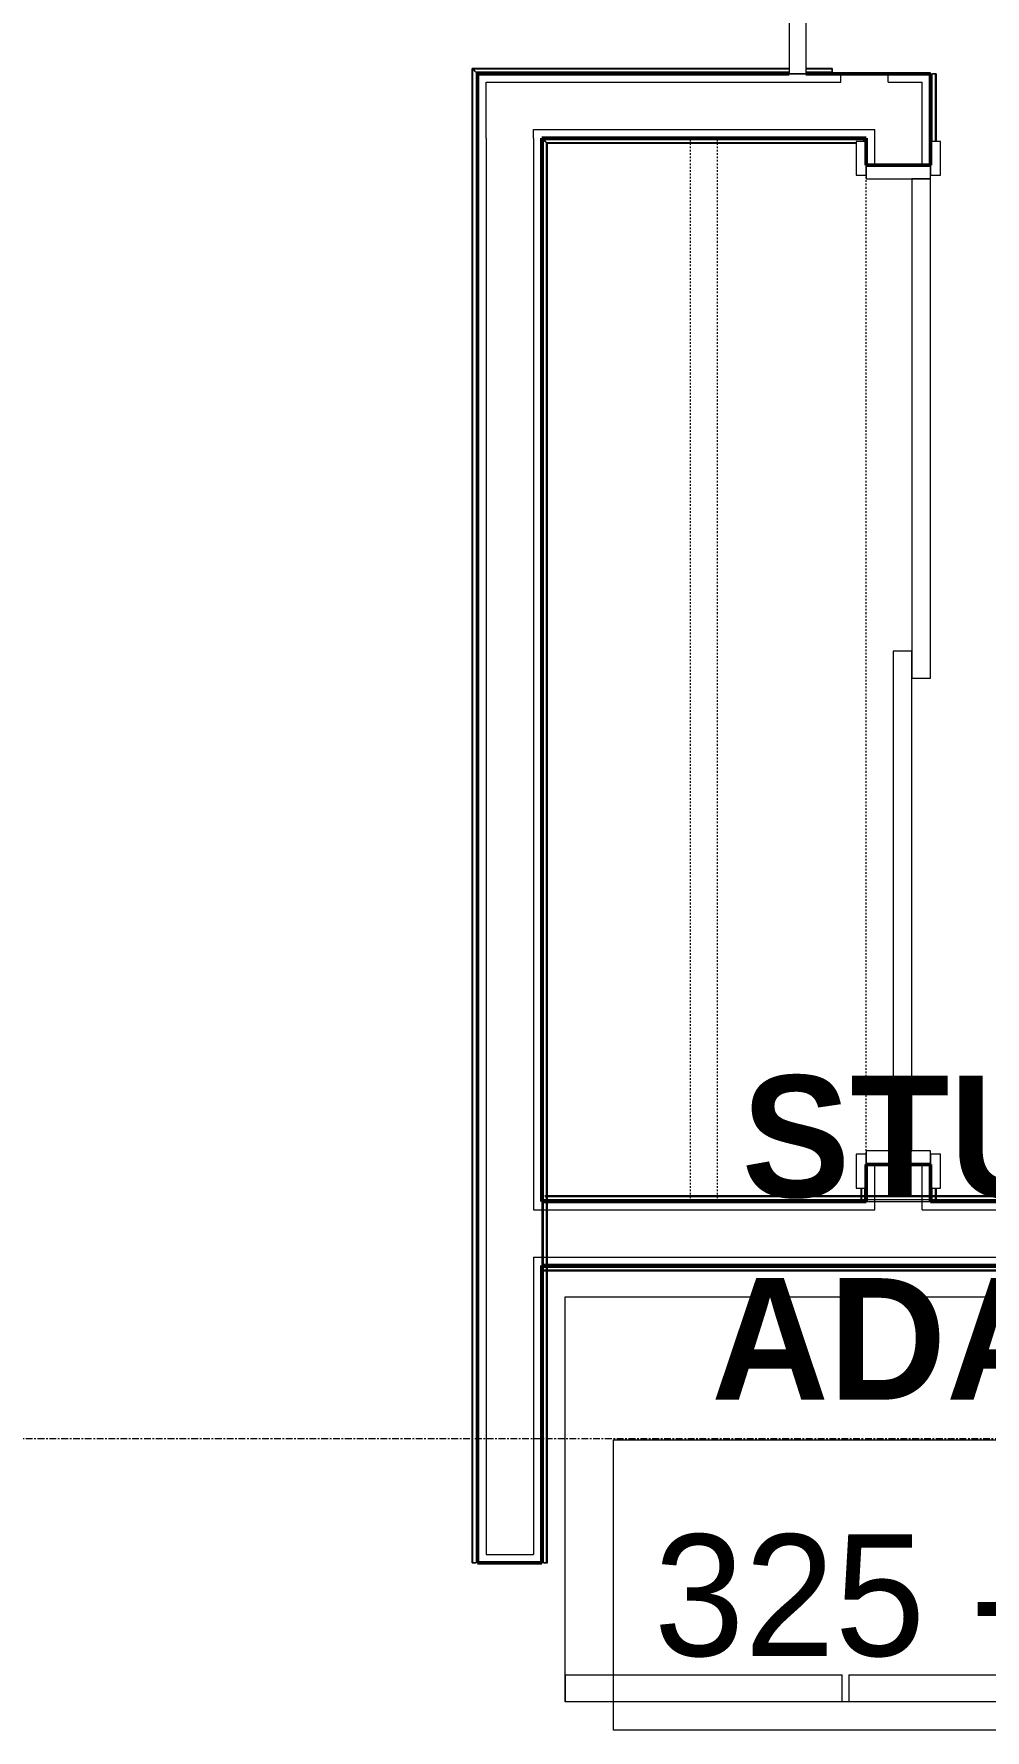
# Model space of a CAD drawing. Header units: inches. Extents: x -4235 to -464, y 9767 to 12347.
# Drawn here: x -3129.6 to -3059.2, y 10145.6 to 10271.2 of the extents above; entities that cross this region are included whole.
import ezdxf

# ---------------------------------------------------------------- set-up
doc = ezdxf.new("R2010")
doc.units = ezdxf.units.IN
doc.header["$MEASUREMENT"] = 0
doc.linetypes.add('Dash', pattern=[0.25, 0.125, -0.125])
doc.linetypes.add('Grid Line 1_2_', pattern=[0.875, 0.5, -0.125, 0.125, -0.125])
for name, color, linetype, lineweight in [('0-1', 170, 'Continuous', 5), ('0-2', 10, 'Continuous', 9), ('A-AREA-IDEN', 2, 'Continuous', 9), ('A-DOOR-1', 7, 'Continuous', 9), ('A-DOOR-2', 130, 'Continuous', 20), ('A-DOOR-3', 250, 'Continuous', 50), ('A-DOOR-FRAM-1', 130, 'Continuous', 20), ('A-WALL-1', 250, 'Continuous', 50), ('A-WALL-2', 50, 'Continuous', 13), ('A-WALL-3', 10, 'Continuous', 9), ('A-WALL-4', 254, 'Continuous', 9), ('A-WALL-5', 7, 'Continuous', 9), ('Q-CASE-HDLN-1', 7, 'Dash', 9), ('Q-SPCQ-1', 7, 'Continuous', 9), ('S-GRID-1', 1, 'Grid Line 1_2_', 9)]:
    doc.layers.add(name, color=color, linetype=linetype, lineweight=lineweight)
doc.styles.add('Century Gothic', font='ufonts.com_century-gothic.ttf', dxfattribs={"height": 9})
doc.styles.add('Century Gothic_B', font='GOTHICB.TTF', dxfattribs={"height": 9})

# ---------------------------------------------------------------- blocks, each defined once
blk = doc.blocks.new('Basic Wall _ INT - W4BØF - _5_8 GYP - 2X4 WOOD_BATT_ - 5_8 GYP_ - ___-3182884-BACKGROUND - 3RD FLOOR')
at = {"layer": 'A-WALL-3'}
for p, q in [((-3063.23, 10261.52), (-3063.23, 10263.27)), ((-3063.23, 10184.78), (-3063.2, 10184.78)), ((-3063.1, 10184.78), (-3063.16, 10184.78)), ((-3063.08, 10184.78), (-3063.1, 10184.78)), ((-3063.1, 10184.78), (-3063.1, 10184.78)), ((-3063.09, 10184.78), (-3063.02, 10184.78)), ((-3062.93, 10184.78), (-3063.08, 10184.78)), ((-3063.02, 10184.78), (-3062.87, 10184.78)), ((-3062.81, 10184.78), (-3062.93, 10184.78)), ((-3062.87, 10185.17), (-3062.87, 10185.07)), ((-3062.87, 10185.06), (-3062.87, 10184.98)), ((-3062.87, 10184.97), (-3062.87, 10184.92)), ((-3062.87, 10184.78), (-3062.81, 10184.78))]:
    blk.add_line(p, q, dxfattribs=at)
at = {"layer": 'A-WALL-4'}
for p, q in [((-3063.2, 10268.28), (-3063.23, 10268.28)), ((-3063.23, 10263.27), (-3063.23, 10268.28)), ((-3063.02, 10268.28), (-3063.09, 10268.28)), ((-3062.87, 10268.28), (-3063.02, 10268.28)), ((-3062.81, 10268.28), (-3062.87, 10268.28)), ((-3062.87, 10268.28), (-3062.87, 10263.27)), ((-3063.23, 10184.78), (-3063.23, 10185.77)), ((-3063.18, 10184.78), (-3063.23, 10184.78)), ((-3063.16, 10184.78), (-3063.18, 10184.78)), ((-3062.87, 10185.77), (-3062.87, 10185.19)), ((-3062.81, 10185.17), (-3062.81, 10185.07)), ((-3062.81, 10185.06), (-3062.81, 10184.98)), ((-3062.81, 10184.97), (-3062.81, 10184.92))]:
    blk.add_line(p, q, dxfattribs=at)
at = {"layer": 'A-WALL-5'}
for p, q in [((-3063.23, 10268.28), (-3063.18, 10268.28)), ((-3063.18, 10268.28), (-3063.1, 10268.28)), ((-3063.1, 10263.27), (-3063.1, 10268.28)), ((-3063.1, 10268.28), (-3062.81, 10268.28)), ((-3062.81, 10268.28), (-3062.81, 10263.27)), ((-3063.1, 10184.78), (-3063.1, 10185.77)), ((-3062.81, 10185.77), (-3062.81, 10185.19))]:
    blk.add_line(p, q, dxfattribs=at)
blk = doc.blocks.new('Basic Wall _ INT - W4BØF - _5_8 GYP - 2X4 WOOD_BATT_ - 5_8 GYP_ - ___-3182883-BACKGROUND - 3RD FLOOR')
at = {"layer": 'A-WALL-3'}
for p, q in [((-3068.18, 10263.32), (-3068.23, 10263.27)), ((-3068.12, 10263.39), (-3068.18, 10263.33)), ((-3067.98, 10263.53), (-3068, 10263.51)), ((-3068.1, 10184.78), (-3068.39, 10184.78)), ((-3068.39, 10184.78), (-3068.33, 10184.78)), ((-3068.33, 10185.17), (-3068.33, 10185.07)), ((-3068.33, 10185.06), (-3068.33, 10184.98)), ((-3068.33, 10184.97), (-3068.33, 10184.92)), ((-3068.33, 10184.78), (-3068.18, 10184.78)), ((-3068.18, 10184.78), (-3068.12, 10184.78)), ((-3068.08, 10184.78), (-3068.1, 10184.78)), ((-3068.04, 10184.78), (-3068.08, 10184.78)), ((-3068, 10184.78), (-3067.98, 10184.78))]:
    blk.add_line(p, q, dxfattribs=at)
at = {"layer": 'A-WALL-4'}
for p, q in [((-3067.98, 10263.27), (-3067.98, 10263.53)), ((-3068.39, 10185.17), (-3068.39, 10185.07)), ((-3068.39, 10185.06), (-3068.39, 10184.98)), ((-3068.39, 10184.97), (-3068.39, 10184.92)), ((-3068.33, 10185.77), (-3068.33, 10185.19)), ((-3068.02, 10184.78), (-3068.04, 10184.78)), ((-3067.98, 10184.78), (-3068.02, 10184.78)), ((-3067.98, 10184.78), (-3067.98, 10185.77))]:
    blk.add_line(p, q, dxfattribs=at)
at = {"layer": 'A-WALL-5'}
for p, q in [((-3068.1, 10263.41), (-3068.1, 10263.27)), ((-3068.39, 10185.77), (-3068.39, 10185.19)), ((-3068.1, 10185.77), (-3068.1, 10184.78))]:
    blk.add_line(p, q, dxfattribs=at)
at = {"layer": 'A-WALL-5', "flags": 128}
for points in [[(-3068.23, 10263.27), (-3068.18, 10263.33), (-3068.12, 10263.39), (-3068.1, 10263.41)], [(-3068.1, 10263.41), (-3068.1, 10263.41), (-3068.09, 10263.42), (-3068.08, 10263.43), (-3068.06, 10263.45), (-3068.04, 10263.47), (-3068.02, 10263.49)]]:
    blk.add_lwpolyline(points, dxfattribs=at)
blk = doc.blocks.new('SLIDING - FLUSH - 6-0 x 6-8-3203587-BACKGROUND - 3RD FLOOR')
at = {"layer": 'A-DOOR-1'}
for p, q in [((-36.25, 3), (-38.75, 3)), ((-38.75, 3), (-38.75, 2.25)), ((-36.25, 2.25), (-36.25, 3)), ((36.25, 3), (36.25, 2.25)), ((38.75, 3), (36.25, 3)), ((38.75, 2.25), (38.75, 3)), ((-38.75, 2.25), (-36.25, 2.25)), ((36.25, 2.25), (38.75, 2.25)), ((-36.25, -2.5), (-38.75, -2.5)), ((-38.75, -2.5), (-38.75, -3.25)), ((-36.25, -3.25), (-36.25, -2.5)), ((38.75, -2.5), (36.25, -2.5)), ((36.25, -2.5), (36.25, -3.25)), ((38.75, -3.25), (38.75, -2.5)), ((-38.75, -3.25), (-36.25, -3.25)), ((36.25, -3.25), (38.75, -3.25))]:
    blk.add_line(p, q, dxfattribs=at)
at = {"layer": 'A-DOOR-2'}
for p, q in [((1, 2.25), (-36, 2.25)), ((-36, 2.25), (-36, 0.875)), ((1, 0.875), (1, 2.25)), ((-36, 0.875), (1, 0.875)), ((36, 0.875), (-1, 0.875)), ((-1, 0.875), (-1, -0.5)), ((36, -0.5), (36, 0.875)), ((-1, -0.5), (36, -0.5))]:
    blk.add_line(p, q, dxfattribs=at)
at = {"layer": 'A-DOOR-FRAM-1'}
for p, q in [((-36, 2.25), (-37, 2.25)), ((-37, 2.25), (-37, -2.5)), ((-36, -2.5), (-36, 2.25)), ((37, 2.25), (36, 2.25)), ((36, 2.25), (36, -2.5)), ((37, -2.5), (37, 2.25)), ((-37, -2.5), (-36, -2.5)), ((36, -2.5), (37, -2.5))]:
    blk.add_line(p, q, dxfattribs=at)
blk = doc.blocks.new('Basic Wall _ INT - W4BØF - _5_8 GYP - 2X4 WOOD_BATT_ - 5_8 GYP_ - ___-3182885-BACKGROUND - 3RD FLOOR')
at = {"layer": 'A-WALL-3'}
for p, q in [((-3092, 10180.03), (-3092, 10180)), ((-3092, 10179.94), (-3092, 10179.96)), ((-3092, 10179.9), (-3092, 10179.94)), ((-3092, 10179.88), (-3092, 10179.9)), ((-3092, 10179.89), (-3092, 10179.83)), ((-3092, 10179.61), (-3092, 10179.88)), ((-3092, 10179.82), (-3092, 10179.68)), ((-3092, 10179.68), (-3092, 10179.61)), ((-3091.8, 10179.68), (-3091.84, 10179.68)), ((-3091.7, 10179.68), (-3091.78, 10179.68)), ((-3091.59, 10179.68), (-3091.68, 10179.68)), ((-3057.25, 10180.03), (-3033.02, 10180.03)), ((-3057.25, 10179.9), (-3056.17, 10179.9)), ((-3053.97, 10179.68), (-3057.25, 10179.68)), ((-3056.06, 10179.9), (-3033.02, 10179.9)), ((-3033.02, 10179.68), (-3053.91, 10179.68)), ((-3009.02, 10180.03), (-3008.77, 10180.03)), ((-3009.02, 10179.9), (-3008.77, 10179.9)), ((-3008.77, 10179.68), (-3009.02, 10179.68)), ((-3008.77, 10180.03), (-2975.77, 10180.03)), ((-2975.77, 10180.03), (-2939.77, 10180.03)), ((-2975.77, 10179.9), (-2940.67, 10179.9)), ((-2942.29, 10179.68), (-2975.77, 10179.68)), ((-2939.77, 10179.68), (-2942.2, 10179.68)), ((-2940.58, 10179.9), (-2939.77, 10179.9)), ((-2939.77, 10180.03), (-2939.15, 10180.03)), ((-2939.15, 10179.68), (-2939.77, 10179.68)), ((-2939.15, 10180.03), (-2939.15, 10179.99)), ((-2939.15, 10180), (-2939.15, 10180.03)), ((-2939.15, 10179.99), (-2939.15, 10179.96)), ((-2939.15, 10179.96), (-2939.15, 10179.94)), ((-2939.15, 10179.94), (-2939.15, 10179.91)), ((-2939.15, 10179.91), (-2939.15, 10179.9)), ((-2939.15, 10179.9), (-2939.15, 10179.83)), ((-2939.15, 10179.83), (-2939.15, 10179.89)), ((-2939.15, 10179.83), (-2939.15, 10179.73)), ((-2939.15, 10179.68), (-2939.15, 10179.82)), ((-2939.15, 10179.73), (-2939.15, 10179.61)), ((-2939.15, 10179.61), (-2939.15, 10179.68))]:
    blk.add_line(p, q, dxfattribs=at)
at = {"layer": 'A-WALL-4'}
for p, q in [((-3092, 10179.99), (-3092, 10180.03)), ((-3092, 10180.03), (-3057.25, 10180.03)), ((-3092, 10179.96), (-3092, 10179.99)), ((-3091.8, 10179.61), (-3091.84, 10179.61)), ((-3091.7, 10179.61), (-3091.78, 10179.61)), ((-3091.59, 10179.61), (-3091.68, 10179.61)), ((-3057.25, 10179.68), (-3091.59, 10179.68)), ((-3053.34, 10179.61), (-3057.25, 10179.61)), ((-3033.02, 10179.61), (-3053.32, 10179.61)), ((-3008.77, 10179.61), (-3009.02, 10179.61)), ((-2964.77, 10179.61), (-2965.52, 10179.61)), ((-2939.77, 10179.9), (-2939.15, 10179.9)), ((-2939.15, 10179.61), (-2939.77, 10179.61))]:
    blk.add_line(p, q, dxfattribs=at)
at = {"layer": 'A-WALL-5'}
for p, q in [((-3092, 10179.9), (-3057.25, 10179.9)), ((-3057.25, 10179.61), (-3091.59, 10179.61))]:
    blk.add_line(p, q, dxfattribs=at)
blk = doc.blocks.new('Basic Wall _ INT - W4BØF - _5_8 GYP - 2X4 WOOD_BATT_ - 5_8 GYP_ - ___-3182886-BACKGROUND - 3RD FLOOR')
at = {"layer": 'A-WALL-3'}
for p, q in [((-3092, 10184.98), (-3092, 10185.19)), ((-3092, 10185.19), (-3092, 10185.13)), ((-3092, 10185.13), (-3092, 10184.98)), ((-3092, 10184.9), (-3092, 10184.98)), ((-3092, 10184.98), (-3092, 10184.92)), ((-3092, 10184.88), (-3092, 10184.9)), ((-3092, 10184.84), (-3092, 10184.88)), ((-3092, 10184.8), (-3092, 10184.78)), ((-3091.7, 10185.13), (-3091.77, 10185.13)), ((-3091.59, 10185.13), (-3091.67, 10185.13)), ((-3068.27, 10185.13), (-3068.37, 10185.13)), ((-3068.18, 10185.13), (-3068.26, 10185.13)), ((-3068.12, 10185.13), (-3068.17, 10185.13)), ((-3063.23, 10185.13), (-3067.98, 10185.13)), ((-3067.98, 10184.78), (-3063.23, 10184.78)), ((-3063.02, 10185.13), (-3063.07, 10185.13)), ((-3062.93, 10185.13), (-3063.01, 10185.13)), ((-3062.81, 10185.13), (-3062.92, 10185.13)), ((-2939.15, 10185.13), (-2939.77, 10185.13)), ((-2939.77, 10184.78), (-2939.15, 10184.78)), ((-2939.15, 10185.13), (-2939.15, 10185.19)), ((-2939.15, 10185.19), (-2939.15, 10184.9)), ((-2939.15, 10184.98), (-2939.15, 10185.13)), ((-2939.15, 10184.92), (-2939.15, 10184.98)), ((-2939.15, 10184.9), (-2939.15, 10184.89)), ((-2939.15, 10184.9), (-2939.15, 10184.9)), ((-2939.15, 10184.89), (-2939.15, 10184.88)), ((-2939.15, 10184.88), (-2939.15, 10184.86)), ((-2939.15, 10184.86), (-2939.15, 10184.82)), ((-2939.15, 10184.82), (-2939.15, 10184.78)), ((-2939.15, 10184.78), (-2939.15, 10184.8))]:
    blk.add_line(p, q, dxfattribs=at)
at = {"layer": 'A-WALL-4'}
for p, q in [((-3092, 10184.82), (-3092, 10184.84)), ((-3092, 10184.78), (-3092, 10184.82)), ((-3092, 10184.78), (-3067.98, 10184.78)), ((-3091.7, 10185.19), (-3091.77, 10185.19)), ((-3091.59, 10185.19), (-3091.67, 10185.19)), ((-3068.39, 10185.13), (-3091.59, 10185.13)), ((-3068.27, 10185.19), (-3068.37, 10185.19)), ((-3068.18, 10185.19), (-3068.26, 10185.19)), ((-3068.12, 10185.19), (-3068.17, 10185.19)), ((-3063.23, 10185.19), (-3067.98, 10185.19)), ((-3063.85, 10184.9), (-3067.95, 10184.9)), ((-3063.23, 10184.9), (-3063.82, 10184.9)), ((-3063.23, 10184.78), (-2939.77, 10184.78)), ((-3063.02, 10185.19), (-3063.07, 10185.19)), ((-3062.93, 10185.19), (-3063.01, 10185.19)), ((-3062.81, 10185.19), (-3062.91, 10185.19)), ((-2939.77, 10185.13), (-3062.81, 10185.13)), ((-2939.15, 10185.19), (-2939.77, 10185.19)), ((-2939.15, 10184.9), (-2939.77, 10184.9))]:
    blk.add_line(p, q, dxfattribs=at)
at = {"layer": 'A-WALL-5'}
for p, q in [((-3067.98, 10184.9), (-3092, 10184.9)), ((-3068.39, 10185.19), (-3091.59, 10185.19)), ((-2939.77, 10184.9), (-3063.23, 10184.9)), ((-2939.77, 10185.19), (-3062.81, 10185.19))]:
    blk.add_line(p, q, dxfattribs=at)
blk = doc.blocks.new('Basic Wall _ INT - W4BØF - _5_8 GYP - 2X4 WOOD_BATT_ - 5_8 GYP_ - ___-3182888-BACKGROUND - 3RD FLOOR')
at = {"layer": 'A-WALL-3'}
for p, q in [((-3097.1, 10268.63), (-3097.16, 10268.69)), ((-3096.95, 10268.49), (-3097.1, 10268.63)), ((-3096.89, 10268.42), (-3096.95, 10268.48)), ((-3096.75, 10268.28), (-3096.77, 10268.3))]:
    blk.add_line(p, q, dxfattribs=at)
at = {"layer": 'A-WALL-4'}
for p, q in [((-3097.1, 10158.02), (-3097.1, 10268.63)), ((-3096.75, 10268.28), (-3096.75, 10158.02)), ((-3097.16, 10158.02), (-3097.1, 10158.02)), ((-3097.1, 10158.02), (-3096.95, 10158.02)), ((-3096.95, 10158.02), (-3096.89, 10158.02)), ((-3096.77, 10158.02), (-3096.75, 10158.02))]:
    blk.add_line(p, q, dxfattribs=at)
at = {"layer": 'A-WALL-5'}
for p, q in [((-3097.16, 10158.02), (-3097.16, 10268.69)), ((-3096.87, 10268.41), (-3096.87, 10158.02)), ((-3096.87, 10158.02), (-3097.16, 10158.02)), ((-3096.79, 10158.02), (-3096.87, 10158.02)), ((-3096.75, 10158.02), (-3096.79, 10158.02))]:
    blk.add_line(p, q, dxfattribs=at)
at = {"layer": 'A-WALL-5', "flags": 128}
for points in [[(-3097.16, 10268.69), (-3097.04, 10268.57), (-3096.95, 10268.48), (-3096.89, 10268.42), (-3096.87, 10268.41)], [(-3096.87, 10268.41), (-3096.87, 10268.4), (-3096.86, 10268.39), (-3096.85, 10268.38), (-3096.83, 10268.36), (-3096.81, 10268.34), (-3096.79, 10268.32)]]:
    blk.add_lwpolyline(points, dxfattribs=at)
blk = doc.blocks.new('Basic Wall _ INT - W4BØF - _5_8 GYP - 2X4 WOOD_BATT_ - 5_8 GYP_ - ___-3182887-BACKGROUND - 3RD FLOOR')
at = {"layer": 'A-WALL-3'}
for p, q in [((-3091.97, 10263.51), (-3092, 10263.53)), ((-3091.8, 10263.33), (-3091.86, 10263.39)), ((-3091.65, 10263.18), (-3091.79, 10263.32)), ((-3091.59, 10263.12), (-3091.65, 10263.18)), ((-3092, 10184.78), (-3092, 10180.03)), ((-3091.65, 10185.07), (-3091.65, 10185.19)), ((-3091.65, 10184.98), (-3091.65, 10185.07)), ((-3091.65, 10184.92), (-3091.65, 10184.98)), ((-3091.65, 10184.16), (-3091.65, 10184.78)), ((-3091.65, 10180.7), (-3091.65, 10184.15)), ((-3091.65, 10180.03), (-3091.65, 10180.65)), ((-3091.65, 10179.83), (-3091.65, 10179.88)), ((-3091.65, 10179.73), (-3091.65, 10179.83)), ((-3091.65, 10179.61), (-3091.65, 10179.73))]:
    blk.add_line(p, q, dxfattribs=at)
at = {"layer": 'A-WALL-4'}
for p, q in [((-3092, 10263.53), (-3092, 10184.78)), ((-3091.65, 10185.19), (-3091.65, 10263.18)), ((-3091.87, 10184.16), (-3091.87, 10184.78)), ((-3091.59, 10185.07), (-3091.59, 10185.19)), ((-3091.59, 10184.98), (-3091.59, 10185.07)), ((-3091.59, 10184.92), (-3091.59, 10184.98)), ((-3091.59, 10184.16), (-3091.59, 10184.78)), ((-3091.87, 10180.67), (-3091.87, 10184.15)), ((-3091.59, 10180.71), (-3091.59, 10184.15)), ((-3092, 10180.03), (-3092, 10158.02)), ((-3091.87, 10180.03), (-3091.87, 10180.65)), ((-3091.65, 10158.02), (-3091.65, 10179.61)), ((-3091.59, 10180.03), (-3091.59, 10180.7)), ((-3091.59, 10179.83), (-3091.59, 10179.88)), ((-3091.59, 10179.73), (-3091.59, 10179.83)), ((-3091.59, 10179.61), (-3091.59, 10179.73)), ((-3092, 10158.02), (-3091.97, 10158.02)), ((-3091.86, 10158.02), (-3091.8, 10158.02)), ((-3091.79, 10158.02), (-3091.65, 10158.02)), ((-3091.65, 10158.02), (-3091.59, 10158.02))]:
    blk.add_line(p, q, dxfattribs=at)
at = {"layer": 'A-WALL-5'}
for p, q in [((-3091.87, 10184.78), (-3091.87, 10263.41)), ((-3091.59, 10185.19), (-3091.59, 10263.12)), ((-3091.87, 10158.02), (-3091.87, 10180.03)), ((-3091.59, 10158.02), (-3091.59, 10179.61)), ((-3091.96, 10158.02), (-3092, 10158.02)), ((-3091.87, 10158.02), (-3091.96, 10158.02)), ((-3091.59, 10158.02), (-3091.87, 10158.02))]:
    blk.add_line(p, q, dxfattribs=at)
at = {"layer": 'A-WALL-5', "flags": 128}
for points in [[(-3091.96, 10263.49), (-3091.93, 10263.47), (-3091.91, 10263.45), (-3091.9, 10263.43), (-3091.88, 10263.42), (-3091.88, 10263.41), (-3091.87, 10263.41)], [(-3091.87, 10263.41), (-3091.85, 10263.39), (-3091.8, 10263.33), (-3091.7, 10263.24), (-3091.59, 10263.12)]]:
    blk.add_lwpolyline(points, dxfattribs=at)
blk = doc.blocks.new('Basic Wall _ INT - W4BØF - _5_8 GYP - 2X4 WOOD_BATT_ - 5_8 GYP_ - ___-3182890-BACKGROUND - 3RD FLOOR')
at = {"layer": 'A-WALL-3'}
for p, q in [((-3092, 10263.53), (-3091.97, 10263.51)), ((-3091.86, 10263.39), (-3091.8, 10263.33)), ((-3091.79, 10263.32), (-3091.65, 10263.18)), ((-3091.65, 10263.18), (-3091.59, 10263.12)), ((-3068.23, 10263.27), (-3068.18, 10263.32)), ((-3068.18, 10263.33), (-3068.12, 10263.39)), ((-3068, 10263.51), (-3067.98, 10263.53))]:
    blk.add_line(p, q, dxfattribs=at)
at = {"layer": 'A-WALL-4'}
for p, q in [((-3092, 10263.53), (-3067.98, 10263.53)), ((-3068.73, 10263.18), (-3091.65, 10263.18))]:
    blk.add_line(p, q, dxfattribs=at)
at = {"layer": 'A-WALL-5'}
for p, q in [((-3091.87, 10263.41), (-3068.1, 10263.41)), ((-3068.73, 10263.12), (-3091.59, 10263.12))]:
    blk.add_line(p, q, dxfattribs=at)
at = {"layer": 'A-WALL-5', "flags": 128}
for points in [[(-3091.87, 10263.41), (-3091.88, 10263.41), (-3091.88, 10263.42), (-3091.9, 10263.43), (-3091.91, 10263.45), (-3091.93, 10263.47), (-3091.96, 10263.49)], [(-3091.59, 10263.12), (-3091.7, 10263.24), (-3091.8, 10263.33), (-3091.85, 10263.39), (-3091.87, 10263.41)], [(-3068.1, 10263.41), (-3068.12, 10263.39), (-3068.18, 10263.33), (-3068.23, 10263.27)], [(-3068.02, 10263.49), (-3068.04, 10263.47), (-3068.06, 10263.45), (-3068.08, 10263.43), (-3068.09, 10263.42), (-3068.1, 10263.41), (-3068.1, 10263.41)]]:
    blk.add_lwpolyline(points, dxfattribs=at)
blk = doc.blocks.new('Basic Wall _ INT - W4BØF - _5_8 GYP - 2X4 WOOD_BATT_ - 5_8 GYP_ - ___-3182889-BACKGROUND - 3RD FLOOR')
at = {"layer": 'A-WALL-3'}
for p, q in [((-3097.16, 10268.69), (-3097.1, 10268.63)), ((-3097.1, 10268.63), (-3096.95, 10268.49)), ((-3096.95, 10268.48), (-3096.89, 10268.42)), ((-3096.77, 10268.3), (-3096.75, 10268.28)), ((-3073.68, 10268.28), (-3072.47, 10268.28))]:
    blk.add_line(p, q, dxfattribs=at)
at = {"layer": 'A-WALL-4'}
for p, q in [((-3073.7, 10268.63), (-3097.1, 10268.63)), ((-3096.75, 10268.28), (-3073.7, 10268.28)), ((-3070.5, 10268.63), (-3072.45, 10268.63)), ((-3072.45, 10268.28), (-3070.5, 10268.28)), ((-3070.5, 10268.63), (-3070.5, 10268.69)), ((-3070.5, 10268.49), (-3070.5, 10268.63)), ((-3070.5, 10268.42), (-3070.5, 10268.48)), ((-3070.5, 10268.28), (-3070.5, 10268.3))]:
    blk.add_line(p, q, dxfattribs=at)
at = {"layer": 'A-WALL-5'}
for p, q in [((-3073.7, 10268.69), (-3097.16, 10268.69)), ((-3073.7, 10268.41), (-3096.87, 10268.41)), ((-3070.5, 10268.69), (-3072.45, 10268.69)), ((-3070.5, 10268.41), (-3072.45, 10268.41)), ((-3070.5, 10268.69), (-3070.5, 10268.41)), ((-3070.5, 10268.41), (-3070.5, 10268.32)), ((-3070.5, 10268.32), (-3070.5, 10268.28))]:
    blk.add_line(p, q, dxfattribs=at)
at = {"layer": 'A-WALL-5', "flags": 128}
for points in [[(-3096.87, 10268.41), (-3096.89, 10268.42), (-3096.95, 10268.48), (-3097.04, 10268.57), (-3097.16, 10268.69)], [(-3096.79, 10268.32), (-3096.81, 10268.34), (-3096.83, 10268.36), (-3096.85, 10268.38), (-3096.86, 10268.39), (-3096.87, 10268.4), (-3096.87, 10268.41)]]:
    blk.add_lwpolyline(points, dxfattribs=at)
blk = doc.blocks.new('Refrigerator_-_Side-by-Side_6047 - 36_ X 30_-1372843-BACKGROUND - 3RD FLOOR')
at = {"layer": 'Q-SPCQ-1'}
for p, q in [((-17.88, 15.58), (17.87, 15.58)), ((-17.88, -14.42), (-17.88, 15.58)), ((-17.88, 15.58), (-3.13, 15.58)), ((-17.88, 15.58), (-17.88, 13.58)), ((-3.13, 13.58), (-3.13, 15.58)), ((-2.63, 15.58), (17.87, 15.58)), ((-2.63, 15.58), (-2.63, 13.58)), ((17.87, 15.58), (17.87, -14.42)), ((17.87, 13.58), (17.87, 15.58)), ((-3.13, 13.58), (-17.88, 13.58)), ((17.87, 13.58), (-2.63, 13.58)), ((17.87, -14.42), (-17.88, -14.42))]:
    blk.add_line(p, q, dxfattribs=at)
blk = doc.blocks.new('BARN - FLUSH - 3-0 x 7-0 BARN DOOR-3238942-BACKGROUND - 3RD FLOOR')
at = {"layer": 'A-DOOR-1'}
for p, q in [((18, -4.32), (-60, -4.32)), ((-60, -4.95), (-60, -4.32)), ((-60, -5.57), (-60, -4.95)), ((-52, -4.07), (-26, -4.07)), ((18, -4.32), (18, -4.95)), ((18, -4.95), (18, -5.57)), ((-60, -5.57), (18, -5.57)), ((-54.5, -5.67), (-56, -5.67)), ((-56, -5.67), (-56, -6)), ((-54.5, -6), (-56, -6)), ((-54.5, -6), (-54.5, -5.67)), ((-23.5, -6), (-23.5, -5.67)), ((-22, -5.67), (-23.5, -5.67)), ((-22, -6), (-23.5, -6)), ((-22, -5.67), (-22, -6))]:
    blk.add_line(p, q, dxfattribs=at)
at = {"layer": 'A-DOOR-3'}
for p, q in [((-52, -4.07), (-57, -4.07)), ((-57, -4.07), (-57, -4.32)), ((-52, -4.33), (-52, -4.07)), ((-21, -4.07), (-26, -4.07)), ((-26, -4.07), (-26, -4.32)), ((-21, -4.32), (-21, -4.07)), ((-57, -5.57), (-57, -5.82)), ((-57, -5.82), (-56, -5.82)), ((-54.5, -5.82), (-23.5, -5.82)), ((-22, -5.82), (-21, -5.82)), ((-21, -5.82), (-21, -5.57))]:
    blk.add_line(p, q, dxfattribs=at)
blk = doc.blocks.new('OD_CW_Closet - OD_CW_Closet-3242987-BACKGROUND - 3RD FLOOR')
at = {"layer": 'Q-CASE-HDLN-1'}
for p, q in [((79.49, 24), (0.74, 24)), ((0.74, 24), (0.74, 0)), ((79.49, 0), (79.49, 24)), ((0.74, 13), (79.49, 13)), ((0.74, 11), (79.49, 11)), ((0.74, 0), (79.49, 0))]:
    blk.add_line(p, q, dxfattribs=at)
blk = doc.blocks.new('CTR - 1st Phase - Unit Layouts_rvt-2-BACKGROUND - 3RD FLOOR')
at = {"layer": 'A-WALL-1'}
for p, q in [((-3073.7, 10268.28), (-3096.75, 10268.28)), ((-3096.75, 10268.28), (-3096.75, 10267.66)), ((-3096.75, 10267.66), (-3096.75, 10263.53)), ((-3067.98, 10268.28), (-3072.45, 10268.28)), ((-3063.85, 10268.28), (-3067.98, 10268.28)), ((-3063.23, 10268.28), (-3063.85, 10268.28)), ((-3063.23, 10261.52), (-3063.23, 10268.28)), ((-3096.75, 10263.53), (-3096.75, 10158.02)), ((-3092, 10184.78), (-3092, 10263.53)), ((-3092, 10263.53), (-3067.98, 10263.53)), ((-3067.98, 10263.53), (-3067.98, 10261.52)), ((-3067.98, 10261.52), (-3063.23, 10261.52)), ((-3067.98, 10187.52), (-3067.98, 10184.78)), ((-3063.23, 10187.52), (-3067.98, 10187.52)), ((-3063.23, 10184.78), (-3063.23, 10187.52)), ((-3067.98, 10184.78), (-3092, 10184.78)), ((-2939.15, 10184.78), (-3063.23, 10184.78)), ((-3092, 10180.03), (-2939.15, 10180.03)), ((-3092, 10158.02), (-3092, 10180.03)), ((-3096.75, 10158.02), (-3096.12, 10158.02)), ((-3096.12, 10158.02), (-3092.62, 10158.02)), ((-3092.62, 10158.02), (-3092, 10158.02))]:
    blk.add_line(p, q, dxfattribs=at)
at = {"layer": 'A-WALL-2'}
for p, q in [((-3096.12, 10264.16), (-3096.12, 10267.66)), ((-3096.12, 10267.66), (-3069.87, 10267.66)), ((-3069.87, 10267.66), (-3069.87, 10268.28)), ((-3066.37, 10267.66), (-3066.37, 10268.28)), ((-3066.37, 10267.66), (-3063.85, 10267.66)), ((-3063.85, 10261.52), (-3063.85, 10267.66)), ((-3096.12, 10263.53), (-3096.12, 10264.16)), ((-3092.62, 10263.53), (-3092.62, 10264.16)), ((-3092.62, 10264.16), (-3067.98, 10264.16)), ((-3067.98, 10264.16), (-3067.35, 10264.16)), ((-3067.35, 10261.52), (-3067.35, 10264.16)), ((-3096.12, 10263.53), (-3096.12, 10158.64)), ((-3092.62, 10263.53), (-3092.62, 10184.15)), ((-3067.35, 10184.78), (-3067.35, 10187.52)), ((-3063.85, 10184.78), (-3063.85, 10187.52)), ((-3067.35, 10184.15), (-3067.35, 10184.78)), ((-3063.85, 10184.15), (-3063.85, 10184.78)), ((-3092.62, 10184.15), (-3092, 10184.15)), ((-3092, 10184.15), (-3067.35, 10184.15)), ((-3063.85, 10184.15), (-2939.77, 10184.15)), ((-3092.62, 10180.65), (-3092, 10180.65)), ((-3092.62, 10180.65), (-3092.62, 10158.64)), ((-3092, 10180.65), (-2939.77, 10180.65)), ((-3096.12, 10158.64), (-3092.62, 10158.64))]:
    blk.add_line(p, q, dxfattribs=at)
at = {"layer": 'A-WALL-3'}
for p, q in [((-3073.7, 10268.28), (-3096.75, 10268.28)), ((-3096.75, 10263.53), (-3096.75, 10268.28)), ((-3072.47, 10268.28), (-3073.68, 10268.28)), ((-3070.5, 10268.28), (-3072.45, 10268.28)), ((-3063.23, 10263.27), (-3063.23, 10268.28)), ((-3096.75, 10263.53), (-3096.75, 10158.02)), ((-3092, 10185.19), (-3092, 10263.53)), ((-3092, 10263.53), (-3067.98, 10263.53)), ((-3067.98, 10263.53), (-3067.98, 10263.27)), ((-3063.23, 10261.52), (-3063.23, 10263.27)), ((-3063.23, 10261.52), (-3067.98, 10261.52)), ((-3067.98, 10187.52), (-3063.23, 10187.52)), ((-3092, 10184.92), (-3092, 10185.19)), ((-3091.7, 10184.78), (-3091.77, 10184.78)), ((-3091.59, 10184.78), (-3091.67, 10184.78)), ((-3068.39, 10184.78), (-3091.59, 10184.78)), ((-3068.12, 10184.78), (-3068.39, 10184.78)), ((-3067.98, 10185.77), (-3067.98, 10185.19)), ((-3067.98, 10185.17), (-3067.98, 10185.07)), ((-3067.98, 10185.06), (-3067.98, 10184.98)), ((-3067.98, 10184.97), (-3067.98, 10184.92)), ((-3063.23, 10185.19), (-3063.23, 10185.77)), ((-3063.23, 10185.07), (-3063.23, 10185.17)), ((-3063.23, 10184.98), (-3063.23, 10185.06)), ((-3063.23, 10184.92), (-3063.23, 10184.97)), ((-3062.81, 10184.78), (-3063.08, 10184.78)), ((-2939.77, 10184.78), (-3062.81, 10184.78)), ((-3092, 10179.61), (-3092, 10179.88)), ((-3092, 10158.02), (-3092, 10179.61)), ((-3091.84, 10180.03), (-3091.8, 10180.03)), ((-3091.78, 10180.03), (-3091.7, 10180.03)), ((-3091.68, 10180.03), (-3091.59, 10180.03)), ((-3091.59, 10180.03), (-3057.25, 10180.03))]:
    blk.add_line(p, q, dxfattribs=at)
at = {"layer": 'A-WALL-4'}
for p, q in [((-3067.98, 10268.28), (-3070.5, 10268.28)), ((-3067.98, 10268.28), (-3063.23, 10268.28)), ((-3092, 10158.02), (-3096.75, 10158.02))]:
    blk.add_line(p, q, dxfattribs=at)
at = {"layer": '0-2'}
for name, p, rotation in [('BARN - FLUSH - 3-0 x 7-0 BARN DOOR-3238942-BACKGROUND - 3RD FLOOR', (-3068.12, 10286.28), 269.9999999998509), ('OD_CW_Closet - OD_CW_Closet-3242987-BACKGROUND - 3RD FLOOR', (-3068, 10184.04), 89.99999999983271), ('SLIDING - FLUSH - 6-0 x 6-8-3203587-BACKGROUND - 3RD FLOOR', (-3065.48, 10224.52), 269.9999999998737), ('Refrigerator_-_Side-by-Side_6047 - 36_ X 30_-1372843-BACKGROUND - 3RD FLOOR', (-3072.4, 10163.29), 180)]:
    blk.add_blockref(name, p, dxfattribs=dict(at, rotation=rotation))
for name in ['Basic Wall _ INT - W4BØF - _5_8 GYP - 2X4 WOOD_BATT_ - 5_8 GYP_ - ___-3182888-BACKGROUND - 3RD FLOOR', 'Basic Wall _ INT - W4BØF - _5_8 GYP - 2X4 WOOD_BATT_ - 5_8 GYP_ - ___-3182889-BACKGROUND - 3RD FLOOR', 'Basic Wall _ INT - W4BØF - _5_8 GYP - 2X4 WOOD_BATT_ - 5_8 GYP_ - ___-3182884-BACKGROUND - 3RD FLOOR', 'Basic Wall _ INT - W4BØF - _5_8 GYP - 2X4 WOOD_BATT_ - 5_8 GYP_ - ___-3182887-BACKGROUND - 3RD FLOOR', 'Basic Wall _ INT - W4BØF - _5_8 GYP - 2X4 WOOD_BATT_ - 5_8 GYP_ - ___-3182890-BACKGROUND - 3RD FLOOR', 'Basic Wall _ INT - W4BØF - _5_8 GYP - 2X4 WOOD_BATT_ - 5_8 GYP_ - ___-3182883-BACKGROUND - 3RD FLOOR', 'Basic Wall _ INT - W4BØF - _5_8 GYP - 2X4 WOOD_BATT_ - 5_8 GYP_ - ___-3182886-BACKGROUND - 3RD FLOOR', 'Basic Wall _ INT - W4BØF - _5_8 GYP - 2X4 WOOD_BATT_ - 5_8 GYP_ - ___-3182885-BACKGROUND - 3RD FLOOR']:
    blk.add_blockref(name, (0, 0), dxfattribs=at)

msp = doc.modelspace()

# ---------------------------------------------------------------- linework, layer by layer
at = {"layer": 'A-AREA-IDEN', "flags": 128}
msp.add_lwpolyline([(-3086.7, 10167.12), (-3002.2, 10167.12), (-3002.2, 10145.63), (-3086.7, 10145.63)], close=True, dxfattribs=at)
at = {"layer": 'S-GRID-1'}
msp.add_line((-464.45, 10167.19), (-4185.7, 10167.19), dxfattribs=at)

# ---------------------------------------------------------------- block references
at = {"layer": '0-1'}
msp.add_blockref('CTR - 1st Phase - Unit Layouts_rvt-2-BACKGROUND - 3RD FLOOR', (0, 0), dxfattribs=at)

# ---------------------------------------------------------------- texts
at = {"layer": 'A-AREA-IDEN', "char_height": 9, "attachment_point": 1}
for s, insert, width, style in [('STUDIO A -', (-3077.2, 10194.1), 79.083, 'Century Gothic_B'), ('ADA TYPE B', (-3079.45, 10179.1), 84.537, 'Century Gothic_B'), ('325 - (507 SF)', (-3083.7, 10160.12), 94.839, 'Century Gothic')]:
    msp.add_mtext(s, dxfattribs=dict(at, insert=insert, width=width, style=style))

doc.saveas('drawing.dxf')
